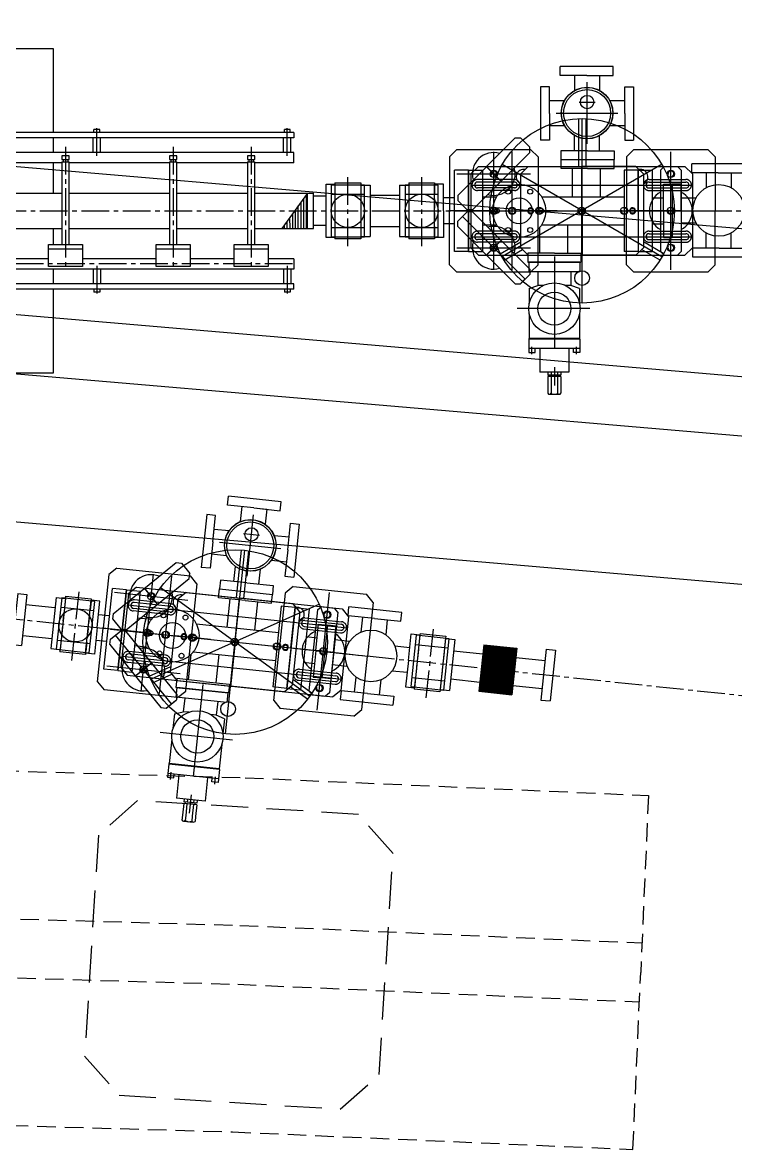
# Model space of a CAD drawing. Extents: x -50 to 48714, y -13211 to 6743.
# Drawn here: x 31258 to 32224, y -1742 to -216 of the extents above; entities that cross this region are included whole.
import ezdxf

# ---------------------------------------------------------------- set-up
doc = ezdxf.new("R2010")
doc.units = 0
doc.header["$LTSCALE"] = 50
for name, pattern in [('UE46_01$0$GESTRICHELT', [0.75, 0.5, -0.25]), ('UE46_01$0$GESTRICHELT2', [0.375, 0.25, -0.125]), ('UE46_01$0$GESTRICHELTX2', [1.5, 1, -0.5]), ('UE46_01$0$MITTE', [2, 1.25, -0.25, 0.25, -0.25]), ('UE46_01$0$MITTE2', [1.125, 0.75, -0.125, 0.125, -0.125]), ('UE46_01$0$MITTEX2', [4, 2.5, -0.5, 0.5, -0.5]), ('UE46_01$0$VERDECKTX2', [0.75, 0.5, -0.25])]:
    doc.linetypes.add(name, pattern=pattern)
doc.layers.get('0').update_dxf_attribs({"linetype": 'CONTINUOUS'})
for name, color, linetype in [('UE46_01$0$BEMASZ', 2, 'CONTINUOUS'), ('UE46_01$0$DÜNN', 1, 'CONTINUOUS'), ('UE46_01$0$M_TRASSE', 7, 'UE46_01$0$VERDECKTX2'), ('UE46_01$0$MARKE', 1, 'CONTINUOUS'), ('UE46_01$0$MEDIEN_SAEULEN', 7, 'UE46_01$0$GESTRICHELTX2'), ('UE46_01$0$MITTE', 5, 'UE46_01$0$MITTEX2'), ('UE46_01$0$MITTE2', 5, 'UE46_01$0$MITTE2'), ('UE46_01$0$MITTEKLEIN', 5, 'UE46_01$0$MITTE2'), ('UE46_01$0$MITTELLINIE', 5, 'UE46_01$0$MITTE'), ('UE46_01$0$SCHRAFFUR', 7, 'CONTINUOUS'), ('UE46_01$0$TEXT', 2, 'CONTINUOUS'), ('UE46_01$0$VERDECKT2', 7, 'UE46_01$0$GESTRICHELT2')]:
    doc.layers.add(name, color=color, linetype=linetype)
doc.styles.add('UE46_01$0$STANDARD_H15', font='isocp.shx', dxfattribs={"height": 15})

# ---------------------------------------------------------------- blocks, each defined once
blk = doc.blocks.new('*X274')
at = {"color": 0}
for p, q in [((14816.8, 3953.1), (14815.4, 3970.2)), ((14820.6, 3953.5), (14818.6, 3975.7)), ((14809.4, 3952.5), (14808.8, 3959.2)), ((14813.1, 3952.8), (14812.1, 3964.7)), ((14800.3, 3927.6), (14798.9, 3942.7)), ((14804, 3927.9), (14802.2, 3948.2)), ((14805.6, 3952.1), (14805.5, 3953.7)), ((14807.7, 3928.2), (14805.6, 3952.1)), ((14811.5, 3928.6), (14809.4, 3952.5)), ((14815.2, 3928.9), (14813.1, 3952.8)), ((14818.9, 3929.2), (14816.8, 3953.1)), ((14822.7, 3929.5), (14820.6, 3953.5)), ((14792.8, 3926.9), (14792.4, 3931.7)), ((14796.5, 3927.3), (14795.7, 3937.2))]:
    blk.add_line(p, q, dxfattribs=at)
blk = doc.blocks.new('UE46_01$0$ASP_1_O')
for p, q in [((-537.4, 106), (-537.4, 220)), ((-537.4, 220), (411.8, 220)), ((411.8, 220), (411.8, 106)), ((-484.4, 106), (-484.4, 196)), ((-484.4, 196), (271.8, 196)), ((-348.4, 185), (134.6, 185)), ((-348.4, 118), (-348.4, 185)), ((-333.4, 127), (-333.4, 185)), ((119.6, 130), (119.6, 185)), ((134.6, 103), (134.6, 185)), ((271.8, 196), (271.8, 106)), ((252.8, 171), (271.8, 171)), ((252.8, 169), (271.8, 169)), ((-333.4, 154), (119.6, 154)), ((336.8, 147), (271.8, 147)), ((336.8, 147), (336.8, 106)), ((-346.4, 127), (-333.4, 127)), ((-346.4, 118), (-346.4, 127)), ((119.6, 130), (134.6, 130)), ((132.6, 114), (132.6, 130)), ((-811, 110), (-819, 110)), ((-819, 106), (-819, 110)), ((-811, 106), (-811, 110)), ((-561, 106), (-561, 110)), ((-553, 110), (-561, 110)), ((-553, 106), (-553, 110)), ((-446.4, 118), (-152.4, 118)), ((-446.4, 106), (-446.4, 118)), ((-295, 110), (-303, 110)), ((-303, 106), (-303, 110)), ((-295, 106), (-295, 110)), ((-152.4, 82), (-152.4, 118)), ((-152.4, 114), (-109, 114)), ((-109, 122), (-34, 122)), ((-109, 98), (-109, 122)), ((-109, 110), (-34, 110)), ((-34, 122), (-34, 98)), ((-34, 114), (134.6, 114)), ((119.6, 103), (119.6, 114)), ((119.6, 111), (134.6, 111)), ((132.6, 114), (134.6, 115.9)), ((180.3, 111.7), (202.5, 120.8)), ((180.3, 111.7), (206.8, 47)), ((191.4, 116.3), (217.9, 51.5)), ((202.5, 120.8), (229, 56.1)), ((217, 110), (209, 110)), ((209, 106), (209, 110)), ((217, 106), (217, 110)), ((475, 110), (467, 110)), ((467, 106), (467, 110)), ((475, 106), (475, 110)), ((733, 110), (725, 110)), ((725, 106), (725, 110)), ((733, 106), (733, 110)), ((-294, 106), (-822, 106)), ((-822, 106), (-822, 99)), ((-304, 99), (-822, 99)), ((-820, 79), (-820, 99)), ((-810, 79), (-810, 99)), ((-562, 79), (-562, 99)), ((-552, 79), (-552, 99)), ((-537.4, 79), (-537.4, 99)), ((-484.4, 79), (-484.4, 99)), ((-446.4, 79), (-446.4, 99)), ((-304, 79), (-304, 106)), ((-294, 79), (-294, 106)), ((-109, 98), (-34, 98)), ((-92, 52), (-92, 98)), ((-52, 52), (-52, 98)), ((186.3, 96.9), (76.8, 52)), ((119.6, 103), (134.6, 103)), ((738, 106), (208.6, 106)), ((738, 99), (211.4, 99)), ((218, 83), (218, 99)), ((271.8, 99), (271.8, 79)), ((336.8, 99), (336.8, 79)), ((411.8, 99), (411.8, 79)), ((466, 79), (466, 99)), ((476, 79), (476, 99)), ((724, 79), (724, 99)), ((734, 79), (734, 99)), ((738, 106), (738, 99)), ((-215, 79), (-822, 79)), ((-822, 65), (-822, 79)), ((-215, 70), (-215, 82)), ((-215, 82), (-179, 82)), ((-179, 70), (-179, 82)), ((-162, 79), (-179, 79)), ((-162, 70), (-162, 82)), ((-162, 82), (-126, 82)), ((-126, 70), (-126, 82)), ((738, 79), (219.6, 79)), ((738, 65), (738, 79)), ((-779, 65), (-822, 65)), ((-779, 74.5), (-779, 69.5)), ((-769, 74.5), (-779, 74.5)), ((-779, 69.5), (-769, 69.5)), ((-779, 66.5), (-779, -45.5)), ((-779, 66.5), (-769, 66.5)), ((-777, 69.5), (-777, 66.5)), ((-771, 69.5), (-771, 66.5)), ((-769, 69.5), (-769, 74.5)), ((-769, -45.5), (-769, 66.5)), ((-601, 65), (-769, 65)), ((-591, 74.5), (-601, 74.5)), ((-601, 74.5), (-601, 69.5)), ((-601, 69.5), (-591, 69.5)), ((-601, 66.5), (-601, -45.5)), ((-601, 66.5), (-591, 66.5)), ((-599, 69.5), (-599, 66.5)), ((-593, 69.5), (-593, 66.5)), ((-591, 69.5), (-591, 74.5)), ((-591, -45.5), (-591, 66.5)), ((-428.4, 65), (-591, 65)), ((-537.4, 24), (-537.4, 65)), ((-418.4, 74.5), (-428.4, 74.5)), ((-428.4, 74.5), (-428.4, 69.5)), ((-428.4, 69.5), (-418.4, 69.5)), ((-428.4, 66.5), (-428.4, -45.5)), ((-428.4, 66.5), (-418.4, 66.5)), ((-426.4, 69.5), (-426.4, 66.5)), ((-420.4, 69.5), (-420.4, 66.5)), ((-418.4, 69.5), (-418.4, 74.5)), ((-418.4, -45.5), (-418.4, 66.5)), ((-278.4, 65), (-418.4, 65)), ((-278.4, -75), (-278.4, 75)), ((-278.4, 75), (-256.2, 75)), ((-256.2, -75), (-256.2, 75)), ((-256.2, 75), (-234, 75)), ((-234, -75), (-234, 75)), ((-215, 76), (-179, 76)), ((-215, 70), (-179, 70)), ((-205, 52), (-205, 70)), ((-189, 52), (-189, 70)), ((-162, 76), (-126, 76)), ((-162, 70), (-126, 70)), ((-152, 52), (-152, 70)), ((-136, 52), (-136, 70)), ((-34, -75), (-34, 75)), ((-34, -75), (-34, 75)), ((-34, 75), (64.4, 75)), ((-11.8, 14.6), (-11.8, 75)), ((42.2, 27.1), (42.2, 75)), ((64.4, -75), (64.4, 75)), ((64.4, -75), (64.4, 75)), ((64.4, 27.1), (64.4, 75)), ((200.8, 61.8), (176.9, 52)), ((423.4, 65), (225.4, 65)), ((271.8, 65), (271.8, 20)), ((336.8, 65), (336.8, 24)), ((411.8, 65), (411.8, 24)), ((423.4, 74.5), (423.4, 69.5)), ((433.4, 74.5), (423.4, 74.5)), ((423.4, 69.5), (433.4, 69.5)), ((423.4, 66.5), (423.4, -45.5)), ((423.4, 66.5), (433.4, 66.5)), ((425.4, 69.5), (425.4, 66.5)), ((431.4, 69.5), (431.4, 66.5)), ((433.4, 69.5), (433.4, 74.5)), ((433.4, -45.5), (433.4, 66.5)), ((569.3, 65), (433.4, 65)), ((569.3, 74.5), (569.3, 69.5)), ((579.3, 74.5), (569.3, 74.5)), ((569.3, 69.5), (579.3, 69.5)), ((569.3, 66.5), (569.3, -45.5)), ((569.3, 66.5), (579.3, 66.5)), ((571.3, 69.5), (571.3, 66.5)), ((577.3, 69.5), (577.3, 66.5)), ((579.3, 69.5), (579.3, 74.5)), ((579.3, -45.5), (579.3, 66.5)), ((674.9, 65), (579.3, 65)), ((684.9, 74.5), (674.9, 74.5)), ((674.9, 74.5), (674.9, 69.5)), ((674.9, 69.5), (684.9, 69.5)), ((674.9, 66.5), (674.9, -45.5)), ((674.9, 66.5), (684.9, 66.5)), ((676.9, 69.5), (676.9, 66.5)), ((682.9, 69.5), (682.9, 66.5)), ((684.9, 69.5), (684.9, 74.5)), ((684.9, -45.5), (684.9, 66.5)), ((738, 65), (684.9, 65)), ((-510.4, 24), (-510.4, 50)), ((-510.4, 50), (-498.4, 50)), ((-234, 52), (-205, 52)), ((-189, 52), (-152, 52)), ((-136, 52), (-92, 52)), ((-52, 52), (-34, 52)), ((81.6, 54), (64.4, 54)), ((81.6, 54), (64.4, 54)), ((176.9, 52), (64.4, 52)), ((64.4, 52), (76.8, 52)), ((176.9, 52), (194.4, 52)), ((194.4, 52), (176.9, 52)), ((194.4, -52), (194.4, 52)), ((206.8, 47), (229, 56.1)), ((-876.4, -36), (-876.4, 36)), ((-864.4, 36), (-876.4, 36)), ((-864.4, -36), (-864.4, 36)), ((-334.4, 36), (-346.4, 36)), ((-346.4, -36), (-346.4, 36)), ((-334.4, -36), (-334.4, 36)), ((-334.4, 36), (-322.4, 36)), ((-322.4, -36), (-322.4, 36)), ((-137.1, 35), (-165.1, 35)), ((238.4, -36), (238.4, 36)), ((250.4, 36), (238.4, 36)), ((250.4, -36), (250.4, 36)), ((262.4, 36), (250.4, 36)), ((262.4, -36), (262.4, 36)), ((781.6, -36), (781.6, 36)), ((781.6, 36), (793.6, 36)), ((793.6, 36), (793.6, -36)), ((-864.4, 20), (-848.4, 20)), ((-848.4, -24), (-848.4, 24)), ((-848.4, 24), (-779, 24)), ((-840.4, -24), (-840.4, 24)), ((-769, 24), (-601, 24)), ((-591, 24), (-428.4, 24)), ((-418.4, 24), (-362.4, 24)), ((-370.4, -24), (-370.4, 24)), ((-362.4, -24), (-362.4, 24)), ((-362.4, 20), (-346.4, 20)), ((-278.4, 20), (-322.4, 20)), ((-127, 19), (-103, 19)), ((194.4, 20), (238.4, 20)), ((262.4, 20), (278.4, 20)), ((278.4, -24), (278.4, 24)), ((278.4, 24), (423.4, 24)), ((286.4, -24), (286.4, 24)), ((433.4, 24), (569.3, 24)), ((579.3, 24), (674.9, 24)), ((684.9, 24), (764.4, 24)), ((756.4, 24), (721.7, -24)), ((756.4, -24), (756.4, 24)), ((764.4, -24), (764.4, 24)), ((780.4, 20), (764.4, 20)), ((-11.8, -74), (-11.8, -14.6)), ((0, 0), (0, -74)), ((40, 0), (40, -74)), ((-864.4, -20), (-848.4, -20)), ((-848.4, -24), (-779, -24)), ((-769, -24), (-601, -24)), ((-591, -24), (-428.4, -24)), ((-537.4, -65), (-537.4, -24)), ((-510.4, -30), (-510.4, -24)), ((-510.4, -30), (-498.4, -30)), ((-418.4, -24), (-362.4, -24)), ((-362.4, -20), (-346.4, -20)), ((-278.4, -20), (-322.4, -20)), ((-127, -19), (-103, -19)), ((-2.2, -27.1), (-2.2, -74)), ((42.2, -75), (42.2, -27.1)), ((42.2, -74), (42.2, -27.1)), ((194.4, -20), (238.4, -20)), ((262.4, -20), (278.4, -20)), ((271.8, -20), (271.8, -65)), ((278.4, -24), (423.4, -24)), ((336.8, -24), (336.8, -65)), ((411.8, -24), (411.8, -45.5)), ((433.4, -24), (569.3, -24)), ((579.3, -24), (674.9, -24)), ((684.9, -24), (764.4, -24)), ((780.4, -20), (764.4, -20)), ((-876.4, -36), (-864.4, -36)), ((-797, -45.5), (-751, -45.5)), ((-797, -75.5), (-797, -45.5)), ((-751, -45.5), (-751, -75.5)), ((-619, -45.5), (-573, -45.5)), ((-619, -75.5), (-619, -45.5)), ((-573, -45.5), (-573, -75.5)), ((-484.4, -44), (-484.4, -65)), ((-446.4, -45.5), (-400.4, -45.5)), ((-446.4, -75.5), (-446.4, -45.5)), ((-400.4, -45.5), (-400.4, -75.5)), ((-334.4, -36), (-346.4, -36)), ((-334.4, -36), (-322.4, -36)), ((-137.1, -35), (-163.1, -35)), ((250.4, -36), (238.4, -36)), ((250.4, -36), (262.4, -36)), ((405.4, -45.5), (451.4, -45.5)), ((405.4, -75.5), (405.4, -45.5)), ((451.4, -45.5), (451.4, -75.5)), ((551.3, -45.5), (597.3, -45.5)), ((551.3, -75.5), (551.3, -45.5)), ((597.3, -45.5), (597.3, -75.5)), ((656.9, -75.5), (656.9, -45.5)), ((656.9, -45.5), (702.9, -45.5)), ((702.9, -45.5), (702.9, -75.5)), ((793.6, -36), (781.6, -36)), ((-797, -51.5), (-751, -51.5)), ((-619, -51.5), (-573, -51.5)), ((-446.4, -51.5), (-400.4, -51.5)), ((-234, -52), (-152, -52)), ((-234, -54), (-152.8, -54)), ((-200.3, -63.2), (-189.1, -58.6)), ((-194.7, -60.9), (-181.4, -93.3)), ((-189.1, -58.6), (-175.9, -91)), ((-185.5, -67.4), (-147.9, -52)), ((-105.8, -52), (-179.5, -82.2)), ((-152, -52), (-147.9, -52)), ((-110.6, -54), (-92, -54)), ((-105.8, -52), (-92, -52)), ((-92, -52), (-92, -98)), ((-52, -52), (-34, -52)), ((-52, -52), (-52, -98)), ((-52, -54), (-34, -54)), ((64.4, -52), (194.4, -52)), ((64.4, -54), (148.4, -54)), ((405.4, -51.5), (451.4, -51.5)), ((551.3, -51.5), (597.3, -51.5)), ((656.9, -51.5), (702.9, -51.5)), ((-797, -65), (-822, -65)), ((-822, -65), (-822, -79)), ((-751, -75.5), (-797, -75.5)), ((-619, -65), (-751, -65)), ((-573, -75.5), (-619, -75.5)), ((-446.4, -65), (-573, -65)), ((-446.4, -99), (-446.4, -75)), ((-400.4, -75.5), (-446.4, -75.5)), ((-278.4, -65), (-400.4, -65)), ((-278.4, -75), (-256.2, -75)), ((-256.2, -75), (-234, -75)), ((-200.3, -63.2), (-187, -95.6)), ((-152.4, -142), (-152.4, -71.1)), ((-34, -75), (-14, -75)), ((-22.2, -75), (-24.4, -75)), ((-14, -98), (-14, -74)), ((54, -74), (-14, -74)), ((54, -74), (54, -98)), ((64.4, -75), (54, -75)), ((64.4, -75), (62.2, -75)), ((405.4, -65), (206, -65)), ((206, -65), (206, -79)), ((451.4, -75.5), (405.4, -75.5)), ((551.3, -65), (451.4, -65)), ((597.3, -75.5), (551.3, -75.5)), ((656.9, -65), (597.3, -65)), ((702.9, -75.5), (656.9, -75.5)), ((738, -65), (702.9, -65)), ((738, -65), (738, -79)), ((-278.4, -79), (-822, -79)), ((-820, -79), (-820, -99)), ((-810, -79), (-810, -99)), ((-562, -79), (-562, -99)), ((-552, -79), (-552, -99)), ((-537.4, -99), (-537.4, -79)), ((-484.4, -79), (-484.4, -99)), ((-304, -79), (-304, -106)), ((-294, -79), (-294, -106)), ((-187, -95.6), (-175.9, -91)), ((54, -86), (-14, -86)), ((738, -79), (206, -79)), ((208, -79), (208, -99)), ((218, -79), (218, -99)), ((271.8, -79), (271.8, -99)), ((336.8, -79), (336.8, -99)), ((411.8, -79), (411.8, -99)), ((466, -79), (466, -99)), ((476, -79), (476, -99)), ((724, -79), (724, -99)), ((734, -79), (734, -99)), ((-304, -99), (-822, -99)), ((-822, -106), (-822, -99)), ((-294, -106), (-822, -106)), ((-819, -106), (-819, -110)), ((-811, -106), (-811, -110)), ((-561, -106), (-561, -110)), ((-553, -106), (-553, -110)), ((-537.4, -220), (-537.4, -106)), ((-484.4, -106), (-484.4, -142)), ((-446.4, -142), (-446.4, -106)), ((-303, -106), (-303, -110)), ((-295, -106), (-295, -110)), ((-109, -98), (-34, -98)), ((-109, -98), (-109, -122)), ((-35, -98), (-35, -122)), ((54, -98), (-14, -98)), ((-2.2, -102), (-14, -102)), ((-14, -126), (-14, -102)), ((-2.2, -166), (-2.2, -98)), ((13, -284), (13, -98)), ((27, -98), (27, -284)), ((42, -166), (42, -98)), ((54, -102), (42, -102)), ((47.6, -102), (47.6, -98)), ((54, -102), (54, -126)), ((738, -99), (206, -99)), ((206, -106), (206, -99)), ((738, -106), (206, -106)), ((209, -106), (209, -110)), ((217, -106), (217, -110)), ((271.8, -106), (271.8, -192)), ((336.8, -106), (336.8, -140)), ((411.8, -106), (411.8, -220)), ((467, -106), (467, -110)), ((475, -106), (475, -110)), ((725, -106), (725, -110)), ((733, -106), (733, -110)), ((738, -106), (738, -99)), ((-811, -110), (-819, -110)), ((-553, -110), (-561, -110)), ((-484.4, -109), (-446.4, -109)), ((-484.4, -110), (-446.4, -110)), ((-295, -110), (-303, -110)), ((-152.4, -109), (-14, -109)), ((-152.4, -110), (-14, -110)), ((-109, -110), (-34, -110)), ((-109, -122), (-34, -122)), ((-2.2, -114), (-14, -114)), ((54, -114), (42, -114)), ((54, -109), (271.8, -109)), ((54, -110), (271.8, -110)), ((217, -110), (209, -110)), ((475, -110), (467, -110)), ((733, -110), (725, -110)), ((-484.4, -126), (-446.4, -126)), ((-484.4, -127), (-446.4, -127)), ((-152.4, -126), (-2.2, -126)), ((-152.4, -127), (-2.2, -127)), ((-2.2, -126), (-14, -126)), ((42, -126), (271.8, -126)), ((54, -126), (42, -126)), ((42, -127), (271.8, -127)), ((47.6, -142), (47.6, -126)), ((-484.4, -142), (-2.2, -142)), ((-137.4, -142), (-137.4, -153)), ((-63.4, -153), (-63.4, -142)), ((42, -142), (177.8, -142)), ((336.8, -140), (271.8, -140)), ((-137.4, -153), (-63.4, -153)), ((-120.4, -153), (-120.4, -173)), ((-80.4, -153), (-80.4, -173)), ((13, -166), (-2.2, -166)), ((3, -166), (3, -198)), ((42, -166), (27, -166)), ((37, -166), (37, -198)), ((191.8, -156), (191.8, -192)), ((-120.4, -173), (-80.4, -173)), ((-113.4, -173), (-113.4, -191)), ((-87.4, -191), (-87.4, -173)), ((252.8, -171), (271.8, -171)), ((252.8, -173), (271.8, -173)), ((-150.4, -191), (-150.4, -201)), ((-150.4, -191), (-50.4, -191)), ((-50.4, -191), (-50.4, -201)), ((13, -198), (3, -198)), ((37, -198), (27, -198)), ((191.8, -192), (271.8, -192)), ((-150.4, -201), (-50.4, -201)), ((-105.4, -251), (-105.4, -201)), ((-95.4, -251), (-95.4, -201)), ((-105.4, -220), (-537.4, -220)), ((13, -220), (-95.4, -220)), ((411.8, -220), (27, -220)), ((-105.4, -251), (-95.4, -251)), ((27, -256), (13, -256)), ((27, -284), (13, -284))]:
    blk.add_line(p, q)
at = {"color": 0}
for p, q in [((-836, 0), (-836, 24)), ((-832.2, 0), (-832.2, 24)), ((-828.5, 0), (-828.5, 24)), ((-824.7, 0), (-824.7, 24)), ((-821, 5.8), (-821, 24)), ((-817.2, 12.4), (-817.2, 24)), ((-813.5, 19), (-813.5, 24)), ((-376.1, 0), (-376.1, 16)), ((-372.3, 0), (-372.3, 21.3)), ((288.2, 0), (288.2, 24)), ((292, 0), (292, 24)), ((295.7, 0), (295.7, 24)), ((299.5, 0), (299.5, 24)), ((303.2, 5.8), (303.2, 24)), ((307, 12.4), (307, 24)), ((310.7, 19), (310.7, 24)), ((-387.3, 0), (-387.3, 0.1)), ((-383.6, 0), (-383.6, 5.4)), ((-379.8, 0), (-379.8, 10.7)), ((288.2, -20.7), (288.2, 0)), ((292, -14.1), (292, 0)), ((295.7, -7.5), (295.7, 0)), ((299.5, -0.9), (299.5, 0)), ((-836, -20.7), (-836, 0)), ((-832.2, -14.1), (-832.2, 0)), ((-828.5, -7.5), (-828.5, 0)), ((-824.7, -0.9), (-824.7, 0)), ((-394.8, -24), (-394.8, -10.5)), ((-391.1, -24), (-391.1, -5.2)), ((-387.3, -24), (-387.3, 0)), ((-383.6, -24), (-383.6, 0)), ((-379.8, -24), (-379.8, 0)), ((-376.1, -24), (-376.1, 0)), ((-372.3, -24), (-372.3, 0)), ((-402.3, -24), (-402.3, -21)), ((-398.6, -24), (-398.6, -15.8))]:
    blk.add_line(p, q, dxfattribs=at)
for points in [[(234, 177.8), (234, 162.2), (249.6, 162.2), (249.6, 177.8)], [(-343, 167.7), (-345.1, 164), (-343, 160.3), (-338.8, 160.3), (-336.7, 164), (-338.8, 167.7)], [(125, 167.7), (122.9, 164), (125, 160.3), (129.2, 160.3), (131.3, 164), (129.2, 167.7)], [(234, -164.2), (234, -179.8), (249.6, -179.8), (249.6, -164.2)]]:
    blk.add_lwpolyline(points, close=True)
at = {"linetype": 'CONTINUOUS'}
for points in [[(-165.1, 35, 0), (-171.2, 32.3, 0), (-176.4, 24.7, 0), (-179.9, 13.4, 0), (-181.1, 0, 0), (-179.9, -13.4, 0), (-176.4, -24.7, 0), (-171.2, -32.3, 0), (-165.1, -35, 0), (-159, -32.3, 0), (-153.8, -24.7, 0), (-150.3, -13.4, 0), (-149.1, 0, 0), (-150.3, 13.4, 0), (-153.8, 24.7, 0), (-159, 32.3, 0), (-165.1, 35, 0)], [(-149.1, 35, 0), (-144.5, 32.3, 0), (-140.6, 24.7, 0), (-138, 13.4, 0), (-137.1, 0, 0), (-138, -13.4, 0), (-140.6, -24.7, 0), (-144.5, -32.3, 0), (-149.1, -35, 0)], [(-137.1, 35, 0), (-132.5, 32.3, 0), (-128.6, 24.7, 0), (-126, 13.4, 0), (-125.1, 0, 0), (-126, -13.4, 0), (-128.6, -24.7, 0), (-132.5, -32.3, 0), (-137.1, -35, 0)], [(-165.1, 19, 0), (-169.1, 16.5, 0), (-172, 9.5, 0), (-173.1, 0, 0), (-172, -9.5, 0), (-169.1, -16.5, 0), (-165.1, -19, 0)], [(-165.1, 19, 0), (-161.1, 16.5, 0), (-158.1, 9.5, 0), (-157.1, 0, 0), (-158.1, -9.5, 0), (-161.1, -16.5, 0), (-165.1, -19, 0)], [(-103, -19, 0), (-86, -18.1, 0), (-70.7, -15.4, 0), (-58.5, -11.2, 0), (-50.7, -5.9, 0), (-48, 0, 0), (-50.7, 5.9, 0), (-58.5, 11.2, 0), (-70.7, 15.4, 0), (-86, 18.1, 0), (-103, 19, 0)]]:
    blk.add_polyline3d(points, dxfattribs=at)
for centre, radius in [((-340.9, 164), 6.5), ((127.1, 164), 6.5), ((241.8, 170), 11), ((241.8, -172), 11)]:
    blk.add_circle(centre, radius)
for centre, radius, start, end in [((241.8, 170), 30, 60.0736, 119.9264), ((-498.4, 64), 14, 270, 360), ((-197, 61.2), 12.2, 228.8879, 311.1121), ((-144, 61.2), 12.2, 228.8879, 311.1121), ((-72, 82.3), 36.3, 236.6015, 303.3985), ((20, 0), 35, 304.8499, 235.1501), ((20, 0), 20, 360, 180), ((-498.4, -44), 14, 0, 90), ((-126.8, -108.9), 60.7, 69.6667, 110.3333), ((-72, -82.3), 36.3, 56.6015, 123.3985), ((148.4, -40), 14, 270, 301.0027), ((177.8, -156), 14, 0, 90), ((241.8, -172), 30, 221.8103, 318.1897)]:
    blk.add_arc(centre, radius, start, end)
at = {"layer": 'UE46_01$0$MARKE'}
for q in [(0, 18.8), (0, 18.8), (0, -18.8)]:
    blk.add_line((0, 0), q, dxfattribs=at)
at = {"layer": 'UE46_01$0$MITTEKLEIN'}
for p, q in [((241.8, 156), (241.8, 183.8)), ((-340.9, 171), (-340.9, 157)), ((127.1, 171), (127.1, 157)), ((228.9, 170), (268.7, 170)), ((-333.9, 164), (-347.9, 164)), ((134.1, 164), (120.1, 164)), ((-366.2, 134), (153.5, 134)), ((-72, 135), (-72, 32.1)), ((-815, 74.5), (-815, 115.4)), ((-557, 74.5), (-557, 115.4)), ((-299, 74.5), (-299, 115.4)), ((213, 74.5), (213, 115.4)), ((471, 74.5), (471, 115.4)), ((471, 74.5), (471, 115.4)), ((729, 74.5), (729, 115.4)), ((729, 74.5), (729, 115.4)), ((-774, 86.8), (-774, -79)), ((-596, 86.8), (-596, -79)), ((-423.4, 86.8), (-423.4, -79)), ((428.4, 86.8), (428.4, -79)), ((574.3, 86.8), (574.3, -79)), ((679.9, 86.8), (679.9, -79)), ((-292, 72), (-833.2, 72)), ((-534.4, 0), (105.2, 0)), ((-334.4, 0), (-388.1, 0)), ((-272, -135), (-272, -32.1)), ((-292, -72), (-833.2, -72)), ((-815, -74.5), (-815, -115.4)), ((-557, -74.5), (-557, -115.4)), ((-99, -74.5), (-99, -115.4)), ((736, -72), (194.8, -72)), ((213, -74.5), (213, -115.4)), ((471, -74.5), (471, -115.4)), ((471, -74.5), (471, -115.4)), ((729, -74.5), (729, -115.4)), ((729, -74.5), (729, -115.4)), ((241.8, -186), (241.8, -158.2)), ((228.9, -172), (268.7, -172))]:
    blk.add_line(p, q, dxfattribs=at)
at = {"layer": 'UE46_01$0$SCHRAFFUR', "rotation": 355}
blk.add_blockref('*X274', (-14353.6, -2646.7), dxfattribs=at)
blk = doc.blocks.new('UE46_01$0$VH_40_O')
for p, q in [((0, 38), (35, 38)), ((0, 38), (0, 35)), ((35, 38), (35, 35)), ((-5, 22.5), (40, 22.5)), ((-5, -22.5), (40, -22.5)), ((0, -35), (0, -38)), ((35, -38), (0, -38)), ((35, -35), (35, -38))]:
    blk.add_line(p, q)
blk.add_lwpolyline([(-5, 35), (-5, -35), (40, -35), (40, 35)], close=True)
blk.add_circle((17.5, 0), 22.5)
at = {"layer": 'UE46_01$0$MITTEKLEIN'}
blk.add_line((17.5, -48), (17.5, 48), dxfattribs=at)
at = {"layer": 'UE46_01$0$VERDECKT2'}
for p, q in [((0, 35), (0, -35)), ((35, 35), (35, -35))]:
    blk.add_line(p, q, dxfattribs=at)
blk = doc.blocks.new('UE46_01$0$F_CF35')
for p, q in [((0, 34.7), (0, -34.7)), ((0, 34.7), (12.7, 34.7)), ((12.7, 34.7), (12.7, -34.7)), ((0, -34.7), (12.7, -34.7))]:
    blk.add_line(p, q)
blk = doc.blocks.new('UE46_01$0$RF64-38')
for p, q in [((0, 55), (19, 55)), ((0, 55), (0, -55)), ((0, 0), (0, 55)), ((19, 55), (19, -55)), ((34, 36), (46, 36)), ((34, 0), (34, 36)), ((46, 36), (46, -36)), ((46, 36), (46, -36)), ((46, 36), (46, -36)), ((19, 17.5), (34, 17.5)), ((34, 0), (34, -36)), ((19, -17.5), (34, -17.5)), ((34, -36), (46, -36)), ((0, -55), (19, -55))]:
    blk.add_line(p, q)
blk = doc.blocks.new('UE46_01$0$ION_O')
at = {"ltscale": 1e-07}
for p, q in [((125.4, 69.5), (197.4, 69.5)), ((125.4, 57.5), (125.4, 69.5)), ((197.4, 57.5), (197.4, 69.5)), ((0, 55), (0, -55)), ((0, 55), (19, 55)), ((0, 0), (0, 55)), ((19, 55), (19, -55)), ((161.4, 57.5), (125.4, 57.5)), ((141.1, 19), (141.1, 57.5)), ((161.4, 57.5), (197.4, 57.5)), ((178.9, 19), (178.9, 57.5)), ((211, 55), (211, -55)), ((230, 55), (211, 55)), ((230, 55), (230, -55)), ((230, 0), (230, 55)), ((19, 19), (38, 19)), ((99.2, 19), (211, 19)), ((0, 0), (0, -55)), ((19, -19), (38, -19)), ((96.1, -23.2), (96.1, -57.5)), ((99.2, -19), (211, -19)), ((133.9, -19), (133.9, -57.5)), ((0, -55), (19, -55)), ((80.4, -57.5), (80.4, -69.5)), ((116.4, -57.5), (80.4, -57.5)), ((116.4, -57.5), (152.4, -57.5)), ((152.4, -57.5), (152.4, -69.5)), ((230, -55), (211, -55)), ((80.4, -69.5), (152.4, -69.5))]:
    blk.add_line(p, q, dxfattribs=at)
for centre, radius in [((68.6, 0), 36), ((53.6, 26), 3.35), ((68.6, 0), 17.5), ((83.6, 26), 3.35), ((38.6, 0), 3.35), ((98.6, 0), 3.35), ((53.6, -26), 3.35), ((83.6, -26), 3.35)]:
    blk.add_circle(centre, radius, dxfattribs=at)
at = {"layer": 'UE46_01$0$MITTELLINIE', "ltscale": 1e-07}
for p, q in [((19.3, 32.3), (19.3, 30.3)), ((19.3, 30.3), (19.3, 29))]:
    blk.add_line(p, q, dxfattribs=at)
blk = doc.blocks.new('UE46_01$0$K35_6')
for p, q in [((98.4, 63.6), (26.4, 63.6)), ((26.4, 51.6), (26.4, 63.6)), ((98.4, 51.6), (98.4, 63.6)), ((62.4, 51.6), (26.4, 51.6)), ((46.1, 51.6), (46.1, 31.3)), ((62.4, 51.6), (98.4, 51.6)), ((62.4, 51.6), (79.9, 51.6)), ((79.9, 51.6), (79.9, 31.3)), ((0, 36), (0, -36)), ((12, 36), (0, 36)), ((12, 0), (12, 36)), ((114, 36), (126, 36)), ((114, 0), (114, 36)), ((126, 36), (126, -36)), ((12, 17.5), (32.3, 17.5)), ((12, 0), (12, 17.5)), ((93.7, 17.5), (114, 17.5)), ((12, 0), (12, -36)), ((114, 0), (114, -36)), ((12, -16.3), (32.3, -16.3)), ((46.1, -50.4), (46.1, -30)), ((79.9, -50.4), (79.9, -30)), ((93.7, -16.3), (114, -16.3)), ((12, -36), (0, -36)), ((114, -36), (126, -36)), ((27.6, -50.4), (27.6, -62.4)), ((63.6, -50.4), (27.6, -50.4)), ((63.6, -50.4), (46.1, -50.4)), ((63.6, -50.4), (99.6, -50.4)), ((99.6, -50.4), (99.6, -62.4)), ((27.6, -62.4), (99.6, -62.4))]:
    blk.add_line(p, q)
blk.add_circle((63, 0.6), 35)
blk.add_circle((63, 0.6), 35)
blk.add_circle((63, 0.6), 35)
blk = doc.blocks.new('UE46_01$0$IKR270_0')
at = {"ltscale": 0.5}
for centre, radius in [((0, 0), 34.8), ((0, 0), 31.8), ((0, 14.9), 9)]:
    blk.add_circle(centre, radius, dxfattribs=at)
at = {"layer": 'UE46_01$0$MITTE'}
for p, q in [((0, -41.8), (0, 41.8)), ((-41.8, 0), (41.8, 0)), ((-10.8, 14.9), (10.8, 14.9))]:
    blk.add_line(p, q, dxfattribs=at)
blk = doc.blocks.new('UE46_01$0$EV_38ER_SEITL2')
for p, q in [((299.5, 293.6), (299.5, 300.3)), ((299.5, 277.7), (299.5, 293.6)), ((315.1, 301.6), (301.7, 301.6)), ((304, 293.6), (304, 300.3)), ((304, 277.7), (304, 293.6)), ((312.9, 293.6), (312.9, 300.3)), ((312.9, 277.7), (312.9, 293.6)), ((317.3, 293.6), (317.3, 300.3)), ((317.3, 277.7), (317.3, 293.6)), ((299.5, 277.7), (317.3, 277.7)), ((299.5, 271.8), (299.5, 275.5)), ((299.5, 275.5), (317.3, 275.5)), ((301.7, 277.7), (301.7, 275.5)), ((304, 271.8), (304, 275.5)), ((312.9, 271.8), (312.9, 275.5)), ((315.1, 277.7), (315.1, 275.5)), ((317.3, 271.8), (317.3, 275.5)), ((288.9, 271.8), (327.9, 271.8)), ((288.9, 239.8), (288.9, 271.8)), ((327.9, 239.8), (327.9, 271.8)), ((273.9, 239.8), (273.9, 244.8)), ((273.9, 244.8), (282.4, 244.8)), ((282.4, 244.8), (282.4, 239.8)), ((334.4, 244.8), (334.4, 239.8)), ((342.9, 244.8), (334.4, 244.8)), ((342.9, 239.8), (342.9, 244.8)), ((273.9, 239.8), (342.9, 239.8)), ((273.9, 226.8), (273.9, 239.8)), ((342.9, 226.8), (342.9, 239.8)), ((273.9, 226.8), (342.9, 226.8)), ((274.4, 192.8), (274.4, 226.1)), ((274.4, 226.1), (342.4, 226.1)), ((342.4, 192.8), (342.4, 226.1)), ((274.4, 158.1), (274.4, 178.4)), ((342.4, 158.1), (342.4, 178.4)), ((274.4, 158.1), (285.9, 154.2)), ((285.9, 154.2), (293.5, 154.2)), ((285.9, 135.6), (285.9, 154.2)), ((323.3, 154.2), (330.9, 154.2)), ((342.4, 158.1), (330.9, 154.2)), ((330.9, 135.6), (330.9, 154.2)), ((273.7, 135.6), (343.2, 135.6)), ((273.7, 122.6), (273.7, 135.6)), ((273.7, 122.6), (343.2, 122.6)), ((343.2, 122.6), (343.2, 135.6))]:
    blk.add_line(p, q)
for radius in [34.8, 22.5]:
    blk.add_circle((308.4, 185.6), radius)
for centre, radius, start, end in [((301.7, 299), 2.57, 30, 150), ((308.4, 293.3), 8.35, 57.7958, 122.2042), ((315.1, 299), 2.57, 30, 150), ((274.9, 226.9), 0.942, 187.7958, 242.6136), ((342, 226.9), 0.942, 297.3864, 352.2042)]:
    blk.add_arc(centre, radius, start, end)
at = {"layer": 'UE46_01$0$MITTE'}
for p, q in [((308.4, 114.9), (308.4, 312.3)), ((260.5, 185.6), (358.9, 185.6))]:
    blk.add_line(p, q, dxfattribs=at)
at = {"layer": 'UE46_01$0$MITTEKLEIN'}
for p, q in [((278.2, 247.2), (278.2, 237.2)), ((338.7, 247.2), (338.7, 237.2))]:
    blk.add_line(p, q, dxfattribs=at)
blk = doc.blocks.new('UE46_01$0$GEV_35_S2')
blk.add_blockref('UE46_01$0$EV_38ER_SEITL2', (-308.4, -122.6))
blk = doc.blocks.new('UE46_01$0$SRS100_KK_O')
at = {"ltscale": 5}
for p, q in [((-5, 124.9), (-5, 60)), ((5, 125), (5, 60)), ((-168.5, 21), (-90.7, 98.8)), ((-90.7, 98.8), (-83.6, 98.8)), ((-83.6, 98.8), (-70.9, 86.1)), ((-5, 102.3), (-5, 91.1)), ((5, 103.1), (5, 90.4)), ((-169.7, 83), (-179.7, 73)), ((-169.7, 83), (-69.7, 83)), ((-148.7, 1.2), (-70.9, 79)), ((-70.9, 79), (-70.9, 86.1)), ((-59.7, 73), (-69.7, 83)), ((70.3, 83), (60.3, 73)), ((70.3, 83), (170.3, 83)), ((180.3, 73), (170.3, 83)), ((-179.7, 73), (-179.7, 0)), ((-59.7, 73), (-59.7, 0)), ((60.3, 73), (60.3, 0)), ((180.3, 73), (180.3, 0)), ((-140.6, 60), (-150.6, 50)), ((-150.6, 50), (-150.6, -50)), ((-140.6, 60), (139.4, 60)), ((-73, 60), (-83, 50)), ((-83, -50), (-83, 50)), ((-73, 60), (0, 60)), ((73, 60), (0, 60)), ((83, 50), (73, 60)), ((83, 50), (83, -50)), ((106.3, 55), (111.3, 60)), ((106.3, 55), (106.3, -55)), ((106.3, 55), (106.3, -55)), ((111.3, 60), (129.3, 60)), ((134.3, 55), (129.3, 60)), ((134.3, 55), (134.3, -55)), ((134.3, 55), (134.3, -55)), ((139.4, 60), (149.4, 50)), ((149.4, 50), (149.4, -50)), ((-168.5, 21), (-168.5, 13.9)), ((-168.5, 13.9), (-155.7, 1.2)), ((-148.7, 1.2), (-155.7, 1.2)), ((-179.7, -73), (-179.7, 0)), ((-168.5, -13.9), (-155.7, -1.2)), ((-168.5, -21), (-168.5, -13.9)), ((-148.7, -1.2), (-155.7, -1.2)), ((-148.7, -1.2), (-70.9, -79)), ((-59.7, -73), (-59.7, 0)), ((60.3, -73), (60.3, 0)), ((180.3, -73), (180.3, 0)), ((-168.5, -21), (-90.7, -98.8)), ((-168.5, -21), (-90.7, -98.8)), ((-110.8, -58.2), (-83, -42.1)), ((110.7, -58.1), (83, -42.1)), ((-150.6, -50), (-140.6, -60)), ((-140.6, -60), (139.4, -60)), ((-105.7, -66.8), (-80.7, -52.3)), ((-83, -50), (-73, -60)), ((-73, -60), (0, -60)), ((73, -60), (0, -60)), ((73, -60), (83, -50)), ((105.8, -66.8), (80.7, -52.3)), ((106.3, -55), (111.3, -60)), ((111.3, -60), (129.3, -60)), ((134.3, -55), (129.3, -60)), ((149.4, -50), (139.4, -60)), ((-179.7, -73), (-169.7, -83)), ((-69.7, -83), (-59.7, -73)), ((60.3, -73), (70.3, -83)), ((170.3, -83), (180.3, -73)), ((-69.7, -83), (-169.7, -83)), ((-83.6, -98.8), (-70.9, -86.1)), ((-70.9, -79), (-70.9, -86.1)), ((170.3, -83), (70.3, -83)), ((-90.7, -98.8), (-83.6, -98.8))]:
    blk.add_line(p, q, dxfattribs=at)
at = {"color": 7, "linetype": 'UE46_01$0$GESTRICHELT', "ltscale": 5}
for p, q in [((-91.8, 42.5), (-141.8, 42.5)), ((90.7, 42.5), (140.7, 42.5)), ((-91.8, 27.5), (-141.8, 27.5)), ((90.7, 27.5), (140.7, 27.5)), ((-91.8, -27.5), (-141.8, -27.5)), ((90.7, -27.5), (140.7, -27.5)), ((-91.8, -42.5), (-141.8, -42.5)), ((90.7, -42.5), (140.7, -42.5))]:
    blk.add_line(p, q, dxfattribs=at)
at = {"color": 7, "linetype": 'CONTINUOUS', "ltscale": 5}
for p, q in [((-91.8, 39), (-141.8, 39)), ((-91.8, 31), (-141.8, 31)), ((90.7, 39), (140.7, 39)), ((90.7, 31), (140.7, 31)), ((-91.8, -31), (-141.8, -31)), ((-91.8, -39), (-141.8, -39)), ((90.7, -31), (140.7, -31)), ((90.7, -39), (140.7, -39))]:
    blk.add_line(p, q, dxfattribs=at)
at = {"ltscale": 5}
for centre, radius in [((0, 0), 125), ((-119.7, 50), 5), ((120.3, 50), 5), ((-119.7, 0), 5), ((-94.7, 0), 5), ((-69.6, 0), 3.25), ((-58.3, 0), 5), ((-0.6, 0), 5), ((57.1, 0), 5), ((68.4, 0), 3.25), ((120.3, 0), 5), ((-119.7, -50), 5), ((120.3, -50), 5), ((0, -91.1), 10)]:
    blk.add_circle(centre, radius, dxfattribs=at)
for centre, start, end in [((-79.2, 46), 78.5217, 247.4088), ((79.2, 46), 292.5912, 101.4783)]:
    blk.add_arc(centre, 10, start, end, dxfattribs=at)
at = {"color": 7, "linetype": 'UE46_01$0$GESTRICHELT', "ltscale": 5}
for centre, start, end in [((-141.8, 35), 90, 270), ((-91.8, 35), 270, 90), ((90.7, 35), 90, 270), ((140.7, 35), 270, 90), ((-141.8, -35), 90, 270), ((-91.8, -35), 270, 90), ((90.7, -35), 90, 270), ((140.7, -35), 270, 90)]:
    blk.add_arc(centre, 7.5, start, end, dxfattribs=at)
at = {"layer": 'UE46_01$0$BEMASZ', "ltscale": 5}
for p, q in [((112.8, -60), (127.8, -60)), ((-82.5, -97.7), (-71.9, -87.1))]:
    blk.add_line(p, q, dxfattribs=at)
at = {"layer": 'UE46_01$0$BEMASZ', "color": 7, "linetype": 'CONTINUOUS', "ltscale": 5}
for centre, radius, start, end in [((-119.7, 50), 29, 73.8657, 196.1343), ((-119.7, 50), 29, 253.8657, 16.1343), ((-141.8, 35), 4, 90, 270), ((-91.8, 35), 4, 270, 90), ((90.7, 35), 4, 90, 270), ((140.7, 35), 4, 270, 90), ((120.3, 0), 29, 118.8657, 241.1343), ((120.3, 0), 29, 298.8657, 61.1343), ((-119.7, -50), 29, 343.8657, 106.1343), ((-119.7, -50), 29, 163.8657, 286.1343), ((-141.8, -35), 4, 90, 270), ((-91.8, -35), 4, 270, 90), ((90.7, -35), 4, 90, 270), ((140.7, -35), 4, 270, 90)]:
    blk.add_arc(centre, radius, start, end, dxfattribs=at)
at = {"layer": 'UE46_01$0$DÜNN', "ltscale": 5}
for centre, start, end in [((-119.7, 50), 257.4689, 202.0315), ((120.3, 50), 257.4689, 202.0315), ((-119.7, 0), 157.9685, 102.5311), ((-94.7, 0), 157.9685, 102.5311), ((-69.6, 0), 12.7849, 343.7578), ((-58.3, 0), 67.9685, 12.5311), ((-0.6, 0), 167.4689, 112.0315), ((57.1, 0), 167.4689, 112.0315), ((68.4, 0), 196.2422, 167.2151), ((120.3, 0), 157.9685, 102.5311), ((-119.7, -50), 157.9685, 102.5311), ((120.3, -50), 157.9685, 102.5311)]:
    blk.add_arc(centre, 4, start, end, dxfattribs=at)
at = {"layer": 'UE46_01$0$MITTE', "linetype": 'UE46_01$0$MITTE', "ltscale": 5}
for p, q in [((0, -125), (0, 125)), ((-119.7, -80), (-119.7, 80)), ((-119.7, 33), (-119.7, 80)), ((-94.7, -80), (-94.7, 80)), ((120.3, -80), (120.3, 80)), ((120.3, 33), (120.3, 80)), ((-108.5, 63), (108, -62)), ((108.5, 63), (-108, -62)), ((-169.7, 50), (-69.7, 50)), ((-109.8, 40.1), (-129.6, 59.9)), ((-110.8, 41.2), (-128.5, 58.8)), ((-0.6, 60), (-0.6, -60)), ((-0.6, 50), (-0.6, -50)), ((0, 0), (0, 61)), ((-150.6, 35), (149.4, 35)), ((-169.7, 0), (-69.7, 0)), ((-150.6, 0), (149.4, 0)), ((-33.6, 0), (-80.6, 0)), ((0, 0), (0, -61)), ((32.4, 0), (79.4, 0)), ((134.3, 0), (106.3, 0)), ((132.8, 0), (107.8, 0)), ((-119.7, 0), (-180.7, 0)), ((-77.2, -92.4), (-162.1, -7.6)), ((-119.7, 0), (-58.7, 0)), ((120.3, 0), (59.3, 0)), ((120.3, 0), (181.3, 0)), ((-150.6, -35), (149.4, -35)), ((-109.8, -40.1), (-129.6, -59.9)), ((-110.8, -41.2), (-128.5, -58.8)), ((-169.7, -50), (-69.7, -50))]:
    blk.add_line(p, q, dxfattribs=at)
blk = doc.blocks.new('UE46_01$0$CF35_150')
for p, q in [((0, 34.7), (12.7, 34.7)), ((0, 34.7), (0, -34.7)), ((12.7, 34.7), (12.7, -34.7)), ((52.5, 31.6), (97.5, 31.6)), ((52.5, 31.6), (52.5, -31.6)), ((53.8, 31.6), (53.8, -31.6)), ((55.3, 31.6), (55.3, -31.6)), ((56.7, 31.6), (56.7, -31.6)), ((58.1, 31.6), (58.1, -31.6)), ((59.5, 31.6), (59.5, -31.6)), ((60.9, 31.6), (60.9, -31.6)), ((62.3, 31.6), (62.3, -31.6)), ((63.7, 31.6), (63.7, -31.6)), ((65.1, 31.6), (65.1, -31.6)), ((66.5, 31.6), (66.5, -31.6)), ((68, 31.6), (68, -31.6)), ((69.4, 31.6), (69.4, -31.6)), ((70.8, 31.6), (70.8, -31.6)), ((72.2, 31.6), (72.2, -31.6)), ((73.6, 31.6), (73.6, -31.6)), ((75, 31.6), (75, -31.6)), ((76.4, 31.6), (76.4, -31.6)), ((77.8, 31.6), (77.8, -31.6)), ((79.2, 31.6), (79.2, -31.6)), ((80.6, 31.6), (80.6, -31.6)), ((82, 31.6), (82, -31.6)), ((83.5, 31.6), (83.5, -31.6)), ((84.9, 31.6), (84.9, -31.6)), ((86.3, 31.6), (86.3, -31.6)), ((87.7, 31.6), (87.7, -31.6)), ((89.1, 31.6), (89.1, -31.6)), ((90.5, 31.6), (90.5, -31.6)), ((91.9, 31.6), (91.9, -31.6)), ((93.3, 31.6), (93.3, -31.6)), ((94.7, 31.6), (94.7, -31.6)), ((96.2, 31.6), (96.2, -31.6)), ((97.5, 31.6), (97.5, -31.6)), ((137.3, 34.7), (137.3, -34.7)), ((137.3, 34.7), (150, 34.7)), ((150, 34.7), (150, -34.7)), ((12.7, 19.1), (52.5, 19.1)), ((97.5, 19.1), (137.3, 19.1)), ((12.7, -19.1), (52.5, -19.1)), ((97.5, -19.1), (137.3, -19.1)), ((0, -34.7), (12.7, -34.7)), ((52.5, -31.6), (97.5, -31.6)), ((137.3, -34.7), (150, -34.7))]:
    blk.add_line(p, q)
at = {"layer": 'UE46_01$0$TEXT', "style": 'UE46_01$0$STANDARD_H15', "flags": 1}
for tag, p in [('ID', (1.2, -200.2)), ('BEZ', (1.2, -228.7)), ('KURZBEZ', (1.2, -257.2)), ('SPARTE', (1.2, -285.7)), ('FIRMA', (1.2, -314.2)), ('TYP', (1.2, -342.7)), ('PREIS', (1.2, -371.2)), ('AUSSCHR', (1.2, -399.7)), ('BEST', (1.2, -428.2)), ('LIEFER', (1.2, -456.7)), ('STATUS', (1.2, -485.2)), ('BEMERK', (1.2, -513.7))]:
    blk.add_attdef(tag, p, '', height=15, dxfattribs=at)
blk = doc.blocks.new('UE46_01$0$V_DN40_O')
for p, q in [((0, 38), (35, 38)), ((0, 38), (0, 35)), ((35, 38), (35, 35)), ((-5, 22.5), (40, 22.5)), ((-5, -22.5), (40, -22.5)), ((0, -35), (0, -38)), ((35, -38), (0, -38)), ((35, -35), (35, -38))]:
    blk.add_line(p, q)
blk.add_lwpolyline([(-5, 35), (-5, -35), (40, -35), (40, 35)], close=True)
at = {"layer": 'UE46_01$0$MITTEKLEIN'}
blk.add_line((17.5, -48), (17.5, 48), dxfattribs=at)
at = {"layer": 'UE46_01$0$VERDECKT2'}
for p, q in [((0, 35), (0, -35)), ((35, 35), (35, -35))]:
    blk.add_line(p, q, dxfattribs=at)
blk = doc.blocks.new('UE46_01$0$M_SAEULE')
at = {"layer": 'UE46_01$0$MEDIEN_SAEULEN'}
blk.add_lwpolyline([(-200, 150), (-200, -150), (-150, -200), (150, -200), (200, -150), (200, 150), (150, 200), (-150, 200)], close=True, dxfattribs=at)
blk = doc.blocks.new('UE46_01')
for p, q in [((24201.7, 479.1), (24092.4, 265.4)), ((24201.7, 479.1), (25135.1, 1.5)), ((24110.6, 301.1), (25080, -195)), ((23983, 51.8), (24092.4, 265.4)), ((24074.1, 229.8), (25058, -273.6)), ((23983, 51.8), (25003, -470.1)), ((25135.1, 1.5), (27275.7, -155.5)), ((27275.7, -155.5), (28977.1, -215.9)), ((25080, -195), (27264.8, -355.3)), ((28977.1, -215.9), (32478.8, -516.1)), ((25058, -273.6), (27260.4, -435.2)), ((27264.8, -355.3), (28965, -415.6)), ((28965, -415.6), (32465.3, -715.6)), ((27260.4, -435.2), (28960.2, -495.5)), ((31729, -449.8), (31768.6, -449.8)), ((25003, -470.1), (27249.6, -634.9)), ((28960.2, -495.5), (32459.9, -795.5)), ((31729, -492.2), (31768.6, -492.2)), ((32478.8, -516.1), (33675.3, -575.1)), ((33675.3, -575.1), (33663.5, -814.8)), ((27249.6, -634.9), (28948.1, -695.2)), ((28948.1, -695.2), (32446.4, -995)), ((32465.3, -715.6), (33665.4, -774.9)), ((32459.9, -795.5), (33661.5, -854.8)), ((33651.6, -1054.5), (33663.5, -814.8)), ((31262.6, -1004.1), (31301.9, -1008.3)), ((32446.4, -995), (33651.6, -1054.5)), ((31258.1, -1046.3), (31297.5, -1050.4))]:
    blk.add_line(p, q)
at = {"layer": 'UE46_01$0$M_TRASSE'}
for p, q in [((22305.4, -197.1), (22213, -418.6)), ((22305.4, -197.1), (23736.5, -794.3)), ((22228.4, -381.7), (23690.1, -991.7)), ((22120.5, -640.1), (22213, -418.6)), ((22197.6, -455.5), (23671.5, -1070.6)), ((22120.5, -640.1), (23625.1, -1268)), ((23736.5, -794.3), (26655.4, -988.4)), ((23690.1, -991.7), (26641.2, -1187.9)), ((26655.4, -988.4), (28979, -1164.5)), ((23671.5, -1070.6), (26635.6, -1267.7)), ((28979, -1164.5), (31559.7, -1239)), ((26641.2, -1187.9), (28968.6, -1364.3)), ((31559.7, -1239), (32106.1, -1263)), ((32106.1, -1263), (32095.6, -1502.7)), ((23625.1, -1268), (26621.4, -1467.2)), ((26635.6, -1267.7), (28964.4, -1444.2)), ((28968.6, -1364.3), (31552.4, -1438.9)), ((28964.4, -1444.2), (31549.5, -1518.8)), ((31552.4, -1438.9), (32097.3, -1462.8)), ((26621.4, -1467.2), (28953.9, -1644)), ((32085.1, -1742.5), (32095.6, -1502.7)), ((31549.5, -1518.8), (32093.8, -1542.7)), ((28953.9, -1644), (31542.3, -1718.7)), ((31542.3, -1718.7), (32085.1, -1742.5))]:
    blk.add_line(p, q, dxfattribs=at)
at = {"layer": 'UE46_01$0$MITTE2'}
for p, q in [((30887.7, -471), (36887.7, -471)), ((29766.8, -868.2), (32750.4, -1181.8))]:
    blk.add_line(p, q, dxfattribs=at)
for name, p, rotation in [('UE46_01$0$ASP_1_O', (30887.7, -471), 2.295252255494837e-11), ('UE46_01$0$K35_6', (31960, -339.1), 9.922933036830989e-12), ('UE46_01$0$IKR270_0', (32023, -338.5), 9.922933036830989e-12), ('UE46_01$0$SRS100_KK_O', (32016.2, -471), 9.922933036830989e-12), ('UE46_01$0$ION_O', (31862.3, -471), 9.922933036830989e-12), ('UE46_01$0$K35_6', (32138.3, -471), 9.922933036830989e-12), ('UE46_01$0$VH_40_O', (31681.3, -471), 9.922933036830989e-12), ('UE46_01$0$VH_40_O', (31781.3, -471), 9.922933036830989e-12), ('UE46_01$0$RF64-38', (31862.3, -471), 179.9999999999969), ('UE46_01$0$RF64-38', (32092.3, -471), 359.9999999999969), ('UE46_01$0$F_CF35', (31716.3, -471), 359.9999999999969), ('UE46_01$0$F_CF35', (31768.6, -471), 359.9999999999969), ('UE46_01$0$GEV_35_S2', (31978.6, -540.5), 180.0000000000099), ('UE46_01$0$K35_6', (31503.9, -918.2), 353.9999999999919), ('UE46_01$0$IKR270_0', (31566.6, -924.2), 353.9999999999919), ('UE46_01$0$SRS100_KK_O', (31546, -1055.2), 353.9999999999919), ('UE46_01$0$ION_O', (31392.9, -1039.1), 353.9999999999919), ('UE46_01$0$F_CF35', (31247.7, -1023.9), 353.9999999999919), ('UE46_01$0$VH_40_O', (31312.3, -1030.7), 353.9999999999919), ('UE46_01$0$RF64-38', (31392.9, -1039.1), 173.9999999999918), ('UE46_01$0$F_CF35', (31299.7, -1029.3), 353.9999999999919), ('UE46_01$0$K35_6', (31667.4, -1068), 353.9999999999919), ('UE46_01$0$RF64-38', (31621.6, -1063.2), 353.9999999999919), ('UE46_01$0$V_DN40_O', (31792.7, -1081.2), 353.9999999999919), ('UE46_01$0$CF35_150', (31827.5, -1084.8), 353.9999999999919), ('UE46_01$0$GEV_35_S2', (31501.4, -1120.4), 174.0000000000177)]:
    blk.add_blockref(name, p, dxfattribs=dict(rotation=rotation))
at = {"layer": 'UE46_01$0$MEDIEN_SAEULEN', "rotation": 176.4257905147617}
blk.add_blockref('UE46_01$0$M_SAEULE', (31551, -1478.9), dxfattribs=at)

msp = doc.modelspace()

# ---------------------------------------------------------------- block references
msp.add_blockref('UE46_01', (0, 0))

doc.saveas('drawing.dxf')
